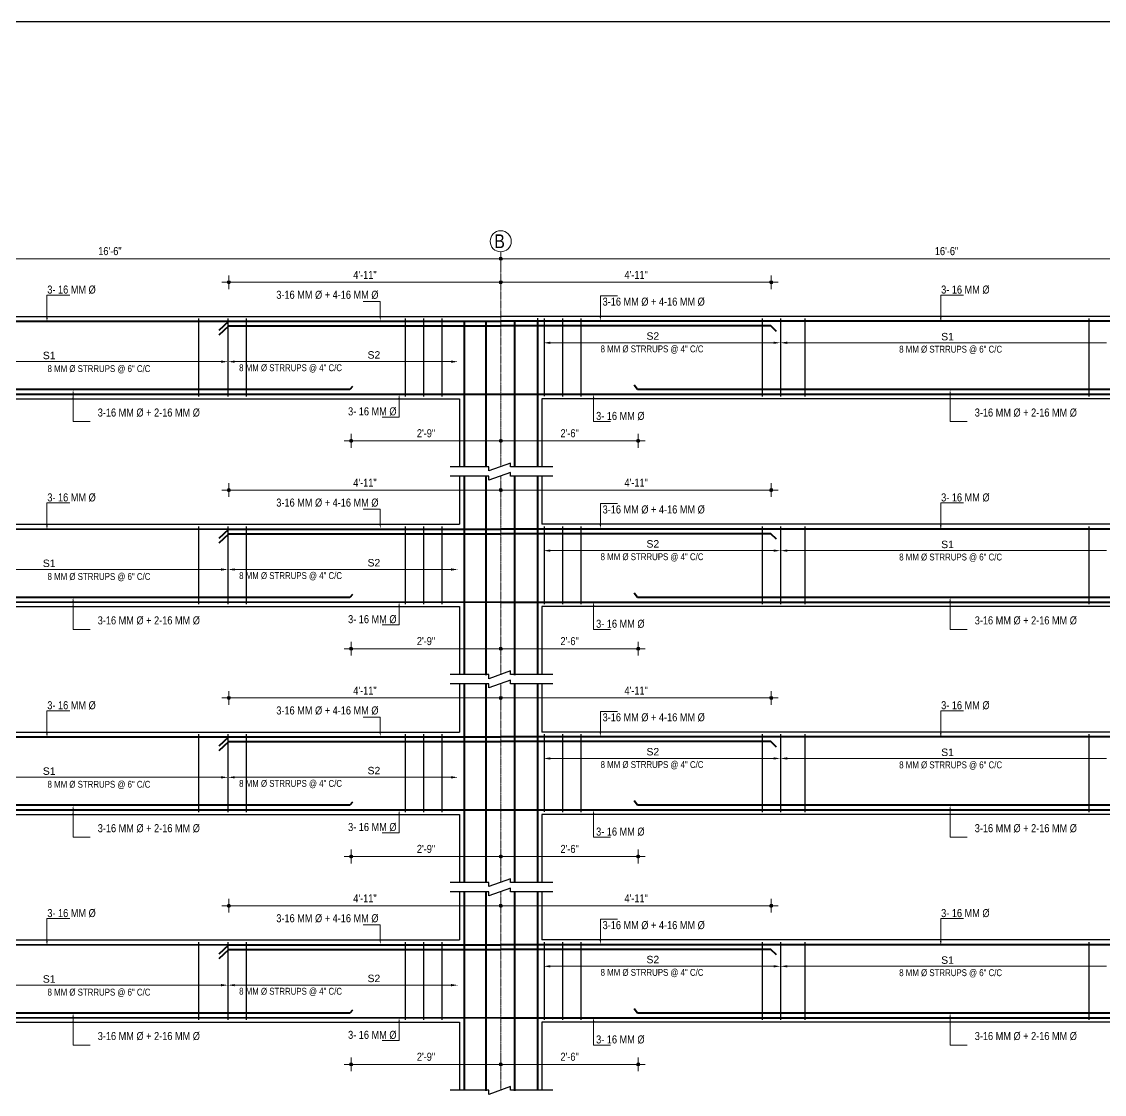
# Model space of a CAD drawing. Header units: inches. Extents: x 57837 to 133168, y 6972 to 27776.
# Drawn here: x 67021 to 67967, y 13889 to 14827 of the extents above; entities that cross this region are included whole.
import ezdxf

# ---------------------------------------------------------------- set-up
doc = ezdxf.new("R2010")
doc.units = ezdxf.units.IN
doc.header["$MEASUREMENT"] = 0
doc.linetypes.add('CENTER', pattern=[2, 1.25, -0.25, 0.25, -0.25])
doc.linetypes.add('CENTER2', pattern=[1.125, 0.75, -0.125, 0.125, -0.125])
for name, color, linetype, lineweight in [('CENTER', 9, 'CENTER', 5), ('DIM', 2, 'Continuous', 13), ('ROD', 1, 'Continuous', 40), ('STIRRUPS', 4, 'Continuous', 30)]:
    doc.layers.add(name, color=color, linetype=linetype, lineweight=lineweight)
for name, color, linetype in [('elevation', 3, 'Continuous'), ('text', 255, 'Continuous'), ('walls', 32, 'Continuous')]:
    doc.layers.add(name, color=color, linetype=linetype)
doc.styles.add('Arial', font='arial.ttf', dxfattribs={"height": 6.5})
doc.styles.get("Standard").update_dxf_attribs({"font": 'ARIALN.TTF', "height": 7})

msp = doc.modelspace()

# ---------------------------------------------------------------- hatches: boundary and pattern name
at = {"lineweight": 13}
h = msp.add_hatch(color=256, dxfattribs=at)
edge = h.paths.add_edge_path()
edge.add_arc((67439.53, 14619.59), 1.42, 180, 540)
h = msp.add_hatch(color=256, dxfattribs=at)
edge = h.paths.add_edge_path()
edge.add_arc((67439.53, 14619.59), 1.42, 0, 360)
h = msp.add_hatch(color=256, dxfattribs=at)
edge = h.paths.add_edge_path()
edge.add_arc((67201.71, 14598.94), 1.42, 180, 540)
h = msp.add_hatch(color=256, dxfattribs=at)
edge = h.paths.add_edge_path()
edge.add_arc((67439.53, 14598.94), 1.42, 180, 540)
h = msp.add_hatch(color=256, dxfattribs=at)
edge = h.paths.add_edge_path()
edge.add_arc((67439.53, 14598.94), 1.42, 0, 360)
h = msp.add_hatch(color=256, dxfattribs=at)
edge = h.paths.add_edge_path()
edge.add_arc((67676.1, 14598.94), 1.42, 0, 360)
h = msp.add_hatch(color=256, dxfattribs=at)
edge = h.paths.add_edge_path()
edge.add_arc((67308.62, 14460.31), 1.42, 180, 540)
h = msp.add_hatch(color=256, dxfattribs=at)
edge = h.paths.add_edge_path()
edge.add_arc((67439.53, 14460.31), 1.42, 0, 360)
h = msp.add_hatch(color=256, dxfattribs=at)
edge = h.paths.add_edge_path()
edge.add_arc((67439.53, 14460.31), 1.42, 180, 540)
h = msp.add_hatch(color=256, dxfattribs=at)
edge = h.paths.add_edge_path()
edge.add_arc((67559.81, 14460.31), 1.42, 0, 360)
h = msp.add_hatch(color=256, dxfattribs=at)
edge = h.paths.add_edge_path()
edge.add_arc((67201.71, 14417.2), 1.42, 180, 540)
h = msp.add_hatch(color=256, dxfattribs=at)
edge = h.paths.add_edge_path()
edge.add_arc((67439.53, 14417.2), 1.42, 180, 540)
h = msp.add_hatch(color=256, dxfattribs=at)
edge = h.paths.add_edge_path()
edge.add_arc((67439.53, 14417.2), 1.42, 0, 360)
h = msp.add_hatch(color=256, dxfattribs=at)
edge = h.paths.add_edge_path()
edge.add_arc((67676.1, 14417.2), 1.42, 0, 360)
h = msp.add_hatch(color=256, dxfattribs=at)
edge = h.paths.add_edge_path()
edge.add_arc((67308.62, 14278.57), 1.42, 180, 540)
h = msp.add_hatch(color=256, dxfattribs=at)
edge = h.paths.add_edge_path()
edge.add_arc((67439.53, 14278.57), 1.42, 180, 540)
h = msp.add_hatch(color=256, dxfattribs=at)
edge = h.paths.add_edge_path()
edge.add_arc((67439.53, 14278.57), 1.42, 0, 360)
h = msp.add_hatch(color=256, dxfattribs=at)
edge = h.paths.add_edge_path()
edge.add_arc((67559.81, 14278.57), 1.42, 0, 360)
h = msp.add_hatch(color=256, dxfattribs=at)
edge = h.paths.add_edge_path()
edge.add_arc((67201.71, 14235.47), 1.42, 180, 540)
h = msp.add_hatch(color=256, dxfattribs=at)
edge = h.paths.add_edge_path()
edge.add_arc((67439.53, 14235.47), 1.42, 180, 540)
h = msp.add_hatch(color=256, dxfattribs=at)
edge = h.paths.add_edge_path()
edge.add_arc((67439.53, 14235.47), 1.42, 0, 360)
h = msp.add_hatch(color=256, dxfattribs=at)
edge = h.paths.add_edge_path()
edge.add_arc((67676.1, 14235.47), 1.42, 0, 360)
h = msp.add_hatch(color=256, dxfattribs=at)
edge = h.paths.add_edge_path()
edge.add_arc((67308.62, 14096.84), 1.42, 180, 540)
h = msp.add_hatch(color=256, dxfattribs=at)
edge = h.paths.add_edge_path()
edge.add_arc((67439.53, 14096.84), 1.42, 180, 540)
h = msp.add_hatch(color=256, dxfattribs=at)
edge = h.paths.add_edge_path()
edge.add_arc((67439.53, 14096.84), 1.42, 0, 360)
h = msp.add_hatch(color=256, dxfattribs=at)
edge = h.paths.add_edge_path()
edge.add_arc((67559.81, 14096.84), 1.42, 0, 360)
h = msp.add_hatch(color=256, dxfattribs=at)
edge = h.paths.add_edge_path()
edge.add_arc((67201.71, 14053.73), 1.42, 180, 540)
h = msp.add_hatch(color=256, dxfattribs=at)
edge = h.paths.add_edge_path()
edge.add_arc((67439.53, 14053.73), 1.42, 180, 540)
h = msp.add_hatch(color=256, dxfattribs=at)
edge = h.paths.add_edge_path()
edge.add_arc((67439.53, 14053.73), 1.42, 0, 360)
h = msp.add_hatch(color=256, dxfattribs=at)
edge = h.paths.add_edge_path()
edge.add_arc((67676.1, 14053.73), 1.42, 0, 360)
h = msp.add_hatch(color=256, dxfattribs=at)
edge = h.paths.add_edge_path()
edge.add_arc((67308.62, 13915.1), 1.42, 180, 540)
h = msp.add_hatch(color=256, dxfattribs=at)
edge = h.paths.add_edge_path()
edge.add_arc((67439.53, 13915.1), 1.42, 180, 540)
h = msp.add_hatch(color=256, dxfattribs=at)
edge = h.paths.add_edge_path()
edge.add_arc((67439.53, 13915.1), 1.42, 0, 360)
h = msp.add_hatch(color=256, dxfattribs=at)
edge = h.paths.add_edge_path()
edge.add_arc((67559.81, 13915.1), 1.42, 0, 360)

# ---------------------------------------------------------------- linework, layer by layer
at = {"color": 1}
msp.add_line((66073.86, 14826.85), (69398.31, 14826.85), dxfattribs=at)
at = {"lineweight": 13}
for p, q in [((67439.53, 14613.59), (67439.53, 14625.59)), ((67439.53, 14625.59), (67439.53, 14613.59)), ((67445.53, 14619.59), (67433.53, 14619.59)), ((67433.53, 14619.59), (67445.53, 14619.59)), ((67201.71, 14592.94), (67201.71, 14604.94)), ((67439.53, 14592.94), (67439.53, 14604.94)), ((67439.53, 14604.94), (67439.53, 14592.94)), ((67676.1, 14604.94), (67676.1, 14592.94)), ((67207.71, 14598.94), (67195.71, 14598.94)), ((67445.53, 14598.94), (67433.53, 14598.94)), ((67433.53, 14598.94), (67445.53, 14598.94)), ((67670.1, 14598.94), (67682.1, 14598.94)), ((67314.62, 14460.31), (67302.62, 14460.31)), ((67308.62, 14454.31), (67308.62, 14466.31)), ((67433.53, 14460.31), (67445.53, 14460.31)), ((67445.53, 14460.31), (67433.53, 14460.31)), ((67439.53, 14466.31), (67439.53, 14454.31)), ((67439.53, 14454.31), (67439.53, 14466.31)), ((67553.81, 14460.31), (67565.81, 14460.31)), ((67559.81, 14466.31), (67559.81, 14454.31)), ((67201.71, 14411.2), (67201.71, 14423.2)), ((67439.53, 14411.2), (67439.53, 14423.2)), ((67439.53, 14423.2), (67439.53, 14411.2)), ((67676.1, 14423.2), (67676.1, 14411.2)), ((67207.71, 14417.2), (67195.71, 14417.2)), ((67445.53, 14417.2), (67433.53, 14417.2)), ((67433.53, 14417.2), (67445.53, 14417.2)), ((67670.1, 14417.2), (67682.1, 14417.2)), ((67308.62, 14272.57), (67308.62, 14284.57)), ((67439.53, 14272.57), (67439.53, 14284.57)), ((67439.53, 14284.57), (67439.53, 14272.57)), ((67559.81, 14284.57), (67559.81, 14272.57)), ((67314.62, 14278.57), (67302.62, 14278.57)), ((67445.53, 14278.57), (67433.53, 14278.57)), ((67433.53, 14278.57), (67445.53, 14278.57)), ((67553.81, 14278.57), (67565.81, 14278.57)), ((67201.71, 14229.47), (67201.71, 14241.47)), ((67439.53, 14229.47), (67439.53, 14241.47)), ((67439.53, 14241.47), (67439.53, 14229.47)), ((67676.1, 14241.47), (67676.1, 14229.47)), ((67207.71, 14235.47), (67195.71, 14235.47)), ((67445.53, 14235.47), (67433.53, 14235.47)), ((67433.53, 14235.47), (67445.53, 14235.47)), ((67670.1, 14235.47), (67682.1, 14235.47)), ((67308.62, 14090.84), (67308.62, 14102.84)), ((67439.53, 14090.84), (67439.53, 14102.84)), ((67439.53, 14102.84), (67439.53, 14090.84)), ((67559.81, 14102.84), (67559.81, 14090.84)), ((67314.62, 14096.84), (67302.62, 14096.84)), ((67445.53, 14096.84), (67433.53, 14096.84)), ((67433.53, 14096.84), (67445.53, 14096.84)), ((67553.81, 14096.84), (67565.81, 14096.84)), ((67207.71, 14053.73), (67195.71, 14053.73)), ((67201.71, 14047.73), (67201.71, 14059.73)), ((67445.53, 14053.73), (67433.53, 14053.73)), ((67433.53, 14053.73), (67445.53, 14053.73)), ((67439.53, 14047.73), (67439.53, 14059.73)), ((67439.53, 14059.73), (67439.53, 14047.73)), ((67670.1, 14053.73), (67682.1, 14053.73)), ((67676.1, 14059.73), (67676.1, 14047.73)), ((67308.62, 13909.1), (67308.62, 13921.1)), ((67439.53, 13909.1), (67439.53, 13921.1)), ((67439.53, 13921.1), (67439.53, 13909.1)), ((67559.81, 13921.1), (67559.81, 13909.1)), ((67314.62, 13915.1), (67302.62, 13915.1)), ((67445.53, 13915.1), (67433.53, 13915.1)), ((67433.53, 13915.1), (67445.53, 13915.1)), ((67553.81, 13915.1), (67565.81, 13915.1))]:
    msp.add_line(p, q, dxfattribs=at)
for p, q in [((66732.3, 14569.11), (67439.53, 14569.11)), ((68135.89, 14569.11), (67439.53, 14569.11)), ((66684.43, 14497.11), (67403.53, 14497.11)), ((67403.53, 14497.11), (67403.53, 14437.63)), ((67403.53, 14497.11), (67403.53, 14437.63)), ((67403.53, 14497.11), (67403.53, 14437.63)), ((67475.53, 14497.11), (67475.53, 14437.63)), ((68183.75, 14497.11), (67475.53, 14497.11)), ((67475.53, 14497.11), (67475.53, 14437.63)), ((67475.53, 14497.11), (67475.53, 14437.63)), ((67475.53, 14497.11), (67475.53, 14437.63)), ((67403.53, 14429.5), (67403.53, 14387.38)), ((67403.53, 14429.5), (67403.53, 14387.38)), ((67475.53, 14429.5), (67475.53, 14387.38)), ((67475.53, 14429.5), (67475.53, 14387.38)), ((67475.53, 14429.5), (67475.53, 14387.38)), ((67475.53, 14429.5), (67475.53, 14387.74)), ((67475.53, 14429.5), (67475.53, 14387.38)), ((66732.3, 14387.38), (67403.53, 14387.38)), ((68135.89, 14387.38), (67475.53, 14387.38)), ((66684.43, 14315.38), (67403.53, 14315.38)), ((67403.53, 14315.38), (67403.53, 14255.89)), ((67403.53, 14315.38), (67403.53, 14255.89)), ((67403.53, 14315.38), (67403.53, 14255.89)), ((67475.53, 14315.38), (67475.53, 14255.89)), ((68183.75, 14315.38), (67475.53, 14315.38)), ((67475.53, 14315.38), (67475.53, 14255.89)), ((67475.53, 14315.38), (67475.53, 14255.89)), ((67475.53, 14315.38), (67475.53, 14255.89)), ((67403.53, 14247.77), (67403.53, 14205.64)), ((67403.53, 14247.77), (67403.53, 14205.64)), ((67475.53, 14247.77), (67475.53, 14205.64)), ((67475.53, 14247.77), (67475.53, 14205.64)), ((67475.53, 14247.77), (67475.53, 14205.64)), ((67475.53, 14247.77), (67475.53, 14206.01)), ((67475.53, 14247.77), (67475.53, 14205.64)), ((66732.3, 14205.64), (67403.53, 14205.64)), ((68135.89, 14205.64), (67475.53, 14205.64)), ((66684.43, 14133.64), (67403.53, 14133.64)), ((67403.53, 14133.64), (67403.53, 14074.16)), ((67403.53, 14133.64), (67403.53, 14074.16)), ((67403.53, 14133.64), (67403.53, 14074.16)), ((67475.53, 14133.64), (67475.53, 14074.16)), ((68183.75, 14133.64), (67475.53, 14133.64)), ((67475.53, 14133.64), (67475.53, 14074.16)), ((67475.53, 14133.64), (67475.53, 14074.16)), ((67475.53, 14133.64), (67475.53, 14074.16)), ((67403.53, 14066.03), (67403.53, 14023.91)), ((67403.53, 14066.03), (67403.53, 14023.91)), ((67475.53, 14066.03), (67475.53, 14023.91)), ((67475.53, 14066.03), (67475.53, 14023.91)), ((67475.53, 14066.03), (67475.53, 14023.91)), ((67475.53, 14066.03), (67475.53, 14024.27)), ((67475.53, 14066.03), (67475.53, 14023.91)), ((66732.3, 14023.91), (67403.53, 14023.91)), ((68135.89, 14023.91), (67475.53, 14023.91)), ((66684.43, 13951.91), (67403.53, 13951.91)), ((67403.53, 13951.91), (67403.53, 13892.42)), ((67403.53, 13951.91), (67403.53, 13892.42)), ((67403.53, 13951.91), (67403.53, 13892.42)), ((67475.53, 13951.91), (67475.53, 13892.42)), ((68183.75, 13951.91), (67475.53, 13951.91)), ((67475.53, 13951.91), (67475.53, 13892.42)), ((67475.53, 13951.91), (67475.53, 13892.42)), ((67475.53, 13951.91), (67475.53, 13892.42))]:
    msp.add_line(p, q)
for centre in [(67439.53, 14619.59), (67439.53, 14619.59), (67201.71, 14598.94), (67439.53, 14598.94), (67439.53, 14598.94), (67676.1, 14598.94), (67308.62, 14460.31), (67439.53, 14460.31), (67439.53, 14460.31), (67559.81, 14460.31), (67201.71, 14417.2), (67439.53, 14417.2), (67439.53, 14417.2), (67676.1, 14417.2), (67308.62, 14278.57), (67439.53, 14278.57), (67439.53, 14278.57), (67559.81, 14278.57), (67201.71, 14235.47), (67439.53, 14235.47), (67439.53, 14235.47), (67676.1, 14235.47), (67308.62, 14096.84), (67439.53, 14096.84), (67439.53, 14096.84), (67559.81, 14096.84), (67201.71, 14053.73), (67439.53, 14053.73), (67439.53, 14053.73), (67676.1, 14053.73), (67308.62, 13915.1), (67439.53, 13915.1), (67439.53, 13915.1), (67559.81, 13915.1)]:
    msp.add_circle(centre, 1.42, dxfattribs=at)
at = {"layer": 'CENTER', "linetype": 'CENTER2', "lineweight": 5}
for p, q in [((67439.53, 14625.59), (67439.53, 14437.47)), ((67439.53, 14429.66), (67439.53, 14255.73)), ((67439.53, 14247.93), (67439.53, 14074)), ((67439.53, 14066.19), (67439.53, 13892.26))]:
    msp.add_line(p, q, dxfattribs=at)
at = {"layer": 'DIM'}
for p, q in [((67435.53, 14619.59), (66652.43, 14619.59)), ((67443.53, 14619.59), (68215.75, 14619.59)), ((67435.53, 14598.94), (67205.71, 14598.94)), ((67672.1, 14598.94), (67443.53, 14598.94)), ((67435.53, 14460.31), (67312.62, 14460.31)), ((67443.53, 14460.31), (67555.81, 14460.31)), ((67435.53, 14417.2), (67205.71, 14417.2)), ((67672.1, 14417.2), (67443.53, 14417.2)), ((67435.53, 14278.57), (67312.62, 14278.57)), ((67443.53, 14278.57), (67555.81, 14278.57)), ((67435.53, 14235.47), (67205.71, 14235.47)), ((67672.1, 14235.47), (67443.53, 14235.47)), ((67435.53, 14096.84), (67312.62, 14096.84)), ((67443.53, 14096.84), (67555.81, 14096.84)), ((67435.53, 14053.73), (67205.71, 14053.73)), ((67672.1, 14053.73), (67443.53, 14053.73)), ((67435.53, 13915.1), (67312.62, 13915.1)), ((67443.53, 13915.1), (67555.81, 13915.1))]:
    msp.add_line(p, q, dxfattribs=at)
at = {"layer": 'DIM', "lineweight": 13}
for p, q in [((67042.67, 14568.01), (67042.67, 14587.72)), ((67042.67, 14587.72), (67062.54, 14587.72)), ((67824.36, 14568.01), (67824.36, 14587.72)), ((67824.36, 14587.72), (67844.24, 14587.72)), ((67042.67, 14386.28), (67042.67, 14405.98)), ((67042.67, 14405.98), (67062.54, 14405.98)), ((67824.36, 14386.28), (67824.36, 14405.98)), ((67824.36, 14405.98), (67844.24, 14405.98)), ((67042.67, 14204.54), (67042.67, 14224.25)), ((67042.67, 14224.25), (67062.54, 14224.25)), ((67824.36, 14204.54), (67824.36, 14224.25)), ((67824.36, 14224.25), (67844.24, 14224.25)), ((67042.67, 14022.81), (67042.67, 14042.51)), ((67042.67, 14042.51), (67062.54, 14042.51)), ((67824.36, 14022.81), (67824.36, 14042.51)), ((67824.36, 14042.51), (67844.24, 14042.51))]:
    msp.add_line(p, q, dxfattribs=at)
at = {"layer": 'DIM', "ltscale": 3}
for p, q in [((67334.15, 14582.24), (67319.31, 14582.24)), ((67334.15, 14569.23), (67334.15, 14582.24)), ((67526.65, 14569.23), (67526.65, 14587.24)), ((67526.65, 14587.24), (67541.49, 14587.24)), ((67526.65, 14387.5), (67526.65, 14405.5)), ((67526.65, 14405.5), (67541.49, 14405.5)), ((67334.15, 14400.5), (67319.31, 14400.5)), ((67334.15, 14387.5), (67334.15, 14400.5)), ((67526.65, 14205.76), (67526.65, 14223.77)), ((67526.65, 14223.77), (67541.49, 14223.77)), ((67334.15, 14218.77), (67319.31, 14218.77)), ((67334.15, 14205.76), (67334.15, 14218.77)), ((67334.15, 14037.03), (67319.31, 14037.03)), ((67334.15, 14024.03), (67334.15, 14037.03)), ((67526.65, 14024.03), (67526.65, 14042.03)), ((67526.65, 14042.03), (67541.49, 14042.03))]:
    msp.add_line(p, q, dxfattribs=at)
at = {"layer": 'DIM', "lineweight": 9}
for p, q in [((67482.91, 14546.04), (67678.1, 14546.04)), ((67969.18, 14546.04), (67690.1, 14546.04)), ((66893, 14529.54), (67194.96, 14529.54)), ((67396.15, 14529.54), (67206.96, 14529.54)), ((67482.91, 14364.3), (67678.1, 14364.3)), ((67969.18, 14364.3), (67690.1, 14364.3)), ((66893, 14347.8), (67194.96, 14347.8)), ((67396.15, 14347.8), (67206.96, 14347.8)), ((67482.91, 14182.57), (67678.1, 14182.57)), ((67969.18, 14182.57), (67690.1, 14182.57)), ((66893, 14166.07), (67194.96, 14166.07)), ((67396.15, 14166.07), (67206.96, 14166.07)), ((67482.91, 14000.83), (67678.1, 14000.83)), ((67969.18, 14000.83), (67690.1, 14000.83)), ((66893, 13984.33), (67194.96, 13984.33)), ((67396.15, 13984.33), (67206.96, 13984.33))]:
    msp.add_line(p, q, dxfattribs=at)
at = {"layer": 'DIM', "ltscale": 3, "extrusion": (0, 0, -1)}
for p, q in [((67065.53, 14501.13), (67065.53, 14477.13)), ((67065.53, 14497.14), (67065.53, 14477.13)), ((67350.65, 14497.14), (67350.65, 14481.13)), ((67520.72, 14497.14), (67520.72, 14477.13)), ((67832.53, 14501.13), (67832.53, 14477.13)), ((67832.53, 14497.14), (67832.53, 14477.13)), ((67350.65, 14481.13), (67335.81, 14481.13)), ((67065.53, 14477.13), (67080.37, 14477.13)), ((67065.53, 14477.13), (67080.37, 14477.13)), ((67520.72, 14477.13), (67535.55, 14477.13)), ((67832.53, 14477.13), (67847.37, 14477.13)), ((67832.53, 14477.13), (67847.37, 14477.13)), ((67065.53, 14319.4), (67065.53, 14295.4)), ((67832.53, 14319.4), (67832.53, 14295.4)), ((67065.53, 14315.41), (67065.53, 14295.4)), ((67350.65, 14315.41), (67350.65, 14299.4)), ((67520.72, 14315.41), (67520.72, 14295.4)), ((67832.53, 14315.41), (67832.53, 14295.4)), ((67350.65, 14299.4), (67335.81, 14299.4)), ((67065.53, 14295.4), (67080.37, 14295.4)), ((67065.53, 14295.4), (67080.37, 14295.4)), ((67520.72, 14295.4), (67535.55, 14295.4)), ((67832.53, 14295.4), (67847.37, 14295.4)), ((67832.53, 14295.4), (67847.37, 14295.4)), ((67065.53, 14137.66), (67065.53, 14113.66)), ((67832.53, 14137.66), (67832.53, 14113.66)), ((67065.53, 14133.67), (67065.53, 14113.66)), ((67350.65, 14133.67), (67350.65, 14117.66)), ((67520.72, 14133.67), (67520.72, 14113.66)), ((67832.53, 14133.67), (67832.53, 14113.66)), ((67065.53, 14113.66), (67080.37, 14113.66)), ((67065.53, 14113.66), (67080.37, 14113.66)), ((67350.65, 14117.66), (67335.81, 14117.66)), ((67520.72, 14113.66), (67535.55, 14113.66)), ((67832.53, 14113.66), (67847.37, 14113.66)), ((67832.53, 14113.66), (67847.37, 14113.66)), ((67065.53, 13955.93), (67065.53, 13931.93)), ((67065.53, 13951.94), (67065.53, 13931.93)), ((67350.65, 13951.94), (67350.65, 13935.93)), ((67520.72, 13951.94), (67520.72, 13931.93)), ((67832.53, 13955.93), (67832.53, 13931.93)), ((67832.53, 13951.94), (67832.53, 13931.93)), ((67065.53, 13931.93), (67080.37, 13931.93)), ((67065.53, 13931.93), (67080.37, 13931.93)), ((67350.65, 13935.93), (67335.81, 13935.93)), ((67520.72, 13931.93), (67535.55, 13931.93)), ((67832.53, 13931.93), (67847.37, 13931.93)), ((67832.53, 13931.93), (67847.37, 13931.93))]:
    msp.add_line(p, q, dxfattribs=at)
at = {"layer": 'DIM'}
msp.add_circle((67439.53, 14634.82), 9.23, dxfattribs=at)
at = {"layer": 'DIM', "lineweight": 13}
for points in [[(67043.33, 14568.01), (67042.67, 14564.01), (67042, 14568.01)], [(67825.03, 14568.01), (67824.36, 14564.01), (67823.7, 14568.01)], [(67043.33, 14386.28), (67042.67, 14382.28), (67042, 14386.28)], [(67825.03, 14386.28), (67824.36, 14382.28), (67823.7, 14386.28)], [(67043.33, 14204.54), (67042.67, 14200.54), (67042, 14204.54)], [(67825.03, 14204.54), (67824.36, 14200.54), (67823.7, 14204.54)], [(67043.33, 14022.81), (67042.67, 14018.81), (67042, 14022.81)], [(67825.03, 14022.81), (67824.36, 14018.81), (67823.7, 14022.81)]]:
    msp.add_solid(points, dxfattribs=at)
at = {"layer": 'DIM', "ltscale": 3}
for points in [[(67334.81, 14569.23), (67334.15, 14565.23), (67333.48, 14569.23)], [(67527.32, 14569.23), (67526.65, 14565.23), (67525.99, 14569.23)], [(67334.81, 14387.5), (67334.15, 14383.5), (67333.48, 14387.5)], [(67527.32, 14387.5), (67526.65, 14383.5), (67525.99, 14387.5)], [(67334.81, 14205.76), (67334.15, 14201.76), (67333.48, 14205.76)], [(67527.32, 14205.76), (67526.65, 14201.76), (67525.99, 14205.76)], [(67334.81, 14024.03), (67334.15, 14020.03), (67333.48, 14024.03)], [(67527.32, 14024.03), (67526.65, 14020.03), (67525.99, 14024.03)]]:
    msp.add_solid(points, dxfattribs=at)
at = {"layer": 'DIM'}
for points in [[(67482.91, 14547.04), (67482.91, 14545.04), (67476.91, 14546.04)], [(67678.1, 14547.04), (67678.1, 14545.04), (67684.1, 14546.04)], [(67690.1, 14547.04), (67690.1, 14545.04), (67684.1, 14546.04)], [(67194.96, 14530.54), (67194.96, 14528.54), (67200.96, 14529.54)], [(67206.96, 14530.54), (67206.96, 14528.54), (67200.96, 14529.54)], [(67396.15, 14530.54), (67396.15, 14528.54), (67402.15, 14529.54)], [(67482.91, 14365.3), (67482.91, 14363.3), (67476.91, 14364.3)], [(67678.1, 14365.3), (67678.1, 14363.3), (67684.1, 14364.3)], [(67690.1, 14365.3), (67690.1, 14363.3), (67684.1, 14364.3)], [(67194.96, 14348.8), (67194.96, 14346.8), (67200.96, 14347.8)], [(67206.96, 14348.8), (67206.96, 14346.8), (67200.96, 14347.8)], [(67396.15, 14348.8), (67396.15, 14346.8), (67402.15, 14347.8)], [(67482.91, 14183.57), (67482.91, 14181.57), (67476.91, 14182.57)], [(67678.1, 14183.57), (67678.1, 14181.57), (67684.1, 14182.57)], [(67690.1, 14183.57), (67690.1, 14181.57), (67684.1, 14182.57)], [(67194.96, 14167.07), (67194.96, 14165.07), (67200.96, 14166.07)], [(67206.96, 14167.07), (67206.96, 14165.07), (67200.96, 14166.07)], [(67396.15, 14167.07), (67396.15, 14165.07), (67402.15, 14166.07)], [(67482.91, 14001.83), (67482.91, 13999.83), (67476.91, 14000.83)], [(67678.1, 14001.83), (67678.1, 13999.83), (67684.1, 14000.83)], [(67690.1, 14001.83), (67690.1, 13999.83), (67684.1, 14000.83)], [(67194.96, 13985.33), (67194.96, 13983.33), (67200.96, 13984.33)], [(67206.96, 13985.33), (67206.96, 13983.33), (67200.96, 13984.33)], [(67396.15, 13985.33), (67396.15, 13983.33), (67402.15, 13984.33)]]:
    msp.add_solid(points, dxfattribs=at)
at = {"layer": 'DIM', "ltscale": 3, "extrusion": (0, 0, -1)}
for points in [[(-67066.19, 14501.13), (-67065.53, 14505.13), (-67064.86, 14501.13)], [(-67066.19, 14497.14), (-67065.53, 14501.14), (-67064.86, 14497.14)], [(-67351.31, 14497.14), (-67350.65, 14501.14), (-67349.98, 14497.14)], [(-67521.38, 14497.14), (-67520.72, 14501.14), (-67520.05, 14497.14)], [(-67833.19, 14501.13), (-67832.53, 14505.13), (-67831.86, 14501.13)], [(-67833.19, 14497.14), (-67832.53, 14501.14), (-67831.86, 14497.14)], [(-67066.19, 14319.4), (-67065.53, 14323.4), (-67064.86, 14319.4)], [(-67066.19, 14315.41), (-67065.53, 14319.41), (-67064.86, 14315.41)], [(-67351.31, 14315.41), (-67350.65, 14319.41), (-67349.98, 14315.41)], [(-67521.38, 14315.41), (-67520.72, 14319.41), (-67520.05, 14315.41)], [(-67833.19, 14319.4), (-67832.53, 14323.4), (-67831.86, 14319.4)], [(-67833.19, 14315.41), (-67832.53, 14319.41), (-67831.86, 14315.41)], [(-67066.19, 14137.66), (-67065.53, 14141.66), (-67064.86, 14137.66)], [(-67066.19, 14133.67), (-67065.53, 14137.67), (-67064.86, 14133.67)], [(-67351.31, 14133.67), (-67350.65, 14137.67), (-67349.98, 14133.67)], [(-67521.38, 14133.67), (-67520.72, 14137.67), (-67520.05, 14133.67)], [(-67833.19, 14137.66), (-67832.53, 14141.66), (-67831.86, 14137.66)], [(-67833.19, 14133.67), (-67832.53, 14137.67), (-67831.86, 14133.67)], [(-67066.19, 13955.93), (-67065.53, 13959.93), (-67064.86, 13955.93)], [(-67833.19, 13955.93), (-67832.53, 13959.93), (-67831.86, 13955.93)], [(-67066.19, 13951.94), (-67065.53, 13955.94), (-67064.86, 13951.94)], [(-67351.31, 13951.94), (-67350.65, 13955.94), (-67349.98, 13951.94)], [(-67521.38, 13951.94), (-67520.72, 13955.94), (-67520.05, 13951.94)], [(-67833.19, 13951.94), (-67832.53, 13955.94), (-67831.86, 13951.94)]]:
    msp.add_solid(points, dxfattribs=at)
at = {"layer": 'elevation'}
for p, q in [((67471.53, 14567.48), (67471.53, 14527.48)), ((67403.53, 14429.5), (67403.53, 14387.74)), ((67475.53, 14429.5), (67475.53, 14387.74)), ((67471.53, 14385.74), (67471.53, 14345.74)), ((67403.53, 14247.77), (67403.53, 14206.01)), ((67475.53, 14247.77), (67475.53, 14206.01)), ((67471.53, 14204.01), (67471.53, 14164.01)), ((67403.53, 14066.03), (67403.53, 14024.27)), ((67475.53, 14066.03), (67475.53, 14024.27)), ((67471.53, 14022.27), (67471.53, 13982.27))]:
    msp.add_line(p, q, dxfattribs=at)
at = {"layer": 'ROD'}
for p, q in [((66886.26, 14564.96), (67439.53, 14564.91)), ((67193.37, 14557.07), (67201.59, 14564.93)), ((67201.59, 14564.93), (67439.53, 14564.91)), ((67407.53, 14564.91), (67407.53, 14437.63)), ((67407.53, 14564.91), (67407.53, 14437.63)), ((67426.42, 14564.91), (67426.42, 14437.26)), ((68219.75, 14564.91), (67439.53, 14564.91)), ((67451.42, 14564.91), (67451.42, 14437.26)), ((67471.53, 14564.91), (67471.53, 14437.63)), ((67471.53, 14564.91), (67471.53, 14437.63)), ((67471.53, 14564.91), (67471.53, 14437.63)), ((67471.53, 14564.91), (67471.53, 14437.63)), ((67193.37, 14552.9), (67201.59, 14560.76)), ((67201.59, 14560.76), (67439.53, 14560.74)), ((67675.77, 14560.73), (67439.53, 14560.73)), ((67680.76, 14555.96), (67675.77, 14560.73)), ((67309.91, 14507.81), (67307.62, 14505.09)), ((67559.1, 14505.09), (67556.07, 14508.95)), ((66619.15, 14501.26), (67439.53, 14501.1)), ((67307.62, 14505.09), (66771.34, 14505.09)), ((67439.53, 14501.1), (68123.18, 14501.1)), ((68101.38, 14505.09), (67559.1, 14505.09)), ((67407.53, 14429.5), (67407.53, 14255.89)), ((67407.53, 14429.5), (67407.53, 14255.89)), ((67426.42, 14429.14), (67426.42, 14255.53)), ((67451.42, 14429.14), (67451.42, 14255.53)), ((67471.53, 14429.5), (67471.53, 14255.89)), ((67471.53, 14429.5), (67471.53, 14255.89)), ((67471.53, 14429.5), (67471.53, 14255.89)), ((67471.53, 14429.5), (67471.53, 14255.89)), ((66648.43, 14383.25), (67439.53, 14383.18)), ((67193.37, 14375.34), (67201.59, 14383.2)), ((67201.59, 14383.2), (67439.53, 14383.17)), ((68219.75, 14383.18), (67439.53, 14383.18)), ((67193.37, 14371.17), (67201.59, 14379.02)), ((67201.59, 14379.02), (67439.53, 14379)), ((67675.77, 14379), (67439.53, 14379)), ((67680.76, 14374.22), (67675.77, 14379)), ((67559.1, 14323.36), (67556.07, 14327.22)), ((66616.43, 14319.52), (67439.53, 14319.37)), ((67307.62, 14323.36), (66771.34, 14323.36)), ((67309.91, 14326.07), (67307.62, 14323.36)), ((67439.53, 14319.37), (68123.18, 14319.37)), ((68101.38, 14323.36), (67559.1, 14323.36)), ((67407.53, 14247.77), (67407.53, 14074.16)), ((67407.53, 14247.77), (67407.53, 14074.16)), ((67426.42, 14247.4), (67426.42, 14073.79)), ((67451.42, 14247.4), (67451.42, 14073.79)), ((67471.53, 14247.77), (67471.53, 14074.16)), ((67471.53, 14247.77), (67471.53, 14074.16)), ((67471.53, 14247.77), (67471.53, 14074.16)), ((67471.53, 14247.77), (67471.53, 14074.16)), ((66648.43, 14201.52), (67439.53, 14201.44)), ((67193.37, 14193.6), (67201.59, 14201.46)), ((67193.37, 14189.43), (67201.59, 14197.29)), ((67201.59, 14201.46), (67439.53, 14201.44)), ((67201.59, 14197.29), (67439.53, 14197.27)), ((68219.75, 14201.44), (67439.53, 14201.44)), ((67675.77, 14197.26), (67439.53, 14197.26)), ((67680.76, 14192.49), (67675.77, 14197.26)), ((66616.43, 14137.79), (67439.53, 14137.63)), ((67307.62, 14141.62), (66771.34, 14141.62)), ((67309.91, 14144.34), (67307.62, 14141.62)), ((67439.53, 14137.63), (68123.18, 14137.63)), ((67559.1, 14141.62), (67556.07, 14145.48)), ((68101.38, 14141.62), (67559.1, 14141.62)), ((67407.53, 14066.03), (67407.53, 13892.42)), ((67407.53, 14066.03), (67407.53, 13892.42)), ((67426.42, 14065.67), (67426.42, 13892.06)), ((67451.42, 14065.67), (67451.42, 13892.06)), ((67471.53, 14066.03), (67471.53, 13892.42)), ((67471.53, 14066.03), (67471.53, 13892.42)), ((67471.53, 14066.03), (67471.53, 13892.42)), ((67471.53, 14066.03), (67471.53, 13892.42)), ((66648.43, 14019.78), (67439.53, 14019.71)), ((67193.37, 14011.87), (67201.59, 14019.73)), ((67193.37, 14007.7), (67201.59, 14015.55)), ((67201.59, 14019.73), (67439.53, 14019.7)), ((67201.59, 14015.55), (67439.53, 14015.53)), ((68219.75, 14019.71), (67439.53, 14019.71)), ((67675.77, 14015.53), (67439.53, 14015.53)), ((67680.76, 14010.75), (67675.77, 14015.53)), ((67307.62, 13959.89), (66771.34, 13959.89)), ((67309.91, 13962.6), (67307.62, 13959.89)), ((67559.1, 13959.89), (67556.07, 13963.75)), ((68101.38, 13959.89), (67559.1, 13959.89)), ((66616.43, 13956.05), (67439.53, 13955.9)), ((67439.53, 13955.9), (68123.18, 13955.9))]:
    msp.add_line(p, q, dxfattribs=at)
at = {"layer": 'STIRRUPS'}
for p, q in [((67175.09, 14567.15), (67175.09, 14499.16)), ((67200.96, 14567.15), (67200.96, 14499.16)), ((67216.96, 14567.15), (67216.96, 14499.16)), ((67216.96, 14567.15), (67216.96, 14499.16)), ((67355.96, 14567.15), (67355.96, 14499.16)), ((67371.96, 14567.19), (67371.96, 14499.19)), ((67387.96, 14567.19), (67387.96, 14499.19)), ((67477.63, 14567.19), (67477.63, 14499.31)), ((67477.63, 14567.19), (67477.63, 14499.31)), ((67493.63, 14567.19), (67493.63, 14499.19)), ((67509.63, 14567.19), (67509.63, 14499.19)), ((67668.1, 14567.15), (67668.1, 14499.15)), ((67684.1, 14567.15), (67684.1, 14499.15)), ((67684.1, 14567.15), (67684.1, 14499.15)), ((67705.56, 14567.15), (67705.56, 14499.15)), ((67705.56, 14567.15), (67705.56, 14499.15)), ((67953.72, 14567.15), (67953.72, 14499.15)), ((67953.72, 14567.15), (67953.72, 14499.15)), ((67175.09, 14385.42), (67175.09, 14317.42)), ((67200.96, 14385.42), (67200.96, 14317.42)), ((67216.96, 14385.42), (67216.96, 14317.42)), ((67216.96, 14385.42), (67216.96, 14317.42)), ((67355.96, 14385.42), (67355.96, 14317.42)), ((67371.96, 14385.45), (67371.96, 14317.45)), ((67387.96, 14385.45), (67387.96, 14317.45)), ((67477.63, 14385.45), (67477.63, 14317.57)), ((67477.63, 14385.45), (67477.63, 14317.57)), ((67493.63, 14385.45), (67493.63, 14317.45)), ((67509.63, 14385.45), (67509.63, 14317.45)), ((67668.1, 14385.42), (67668.1, 14317.42)), ((67684.1, 14385.42), (67684.1, 14317.42)), ((67684.1, 14385.42), (67684.1, 14317.42)), ((67705.56, 14385.42), (67705.56, 14317.42)), ((67705.56, 14385.42), (67705.56, 14317.42)), ((67953.72, 14385.42), (67953.72, 14317.42)), ((67953.72, 14385.42), (67953.72, 14317.42)), ((67175.09, 14203.68), (67175.09, 14135.69)), ((67200.96, 14203.68), (67200.96, 14135.69)), ((67216.96, 14203.68), (67216.96, 14135.69)), ((67216.96, 14203.68), (67216.96, 14135.69)), ((67355.96, 14203.68), (67355.96, 14135.69)), ((67371.96, 14203.72), (67371.96, 14135.72)), ((67387.96, 14203.72), (67387.96, 14135.72)), ((67477.63, 14203.72), (67477.63, 14135.84)), ((67477.63, 14203.72), (67477.63, 14135.84)), ((67493.63, 14203.72), (67493.63, 14135.72)), ((67509.63, 14203.72), (67509.63, 14135.72)), ((67668.1, 14203.68), (67668.1, 14135.68)), ((67684.1, 14203.68), (67684.1, 14135.68)), ((67684.1, 14203.68), (67684.1, 14135.68)), ((67705.56, 14203.68), (67705.56, 14135.68)), ((67705.56, 14203.68), (67705.56, 14135.68)), ((67953.72, 14203.68), (67953.72, 14135.68)), ((67953.72, 14203.68), (67953.72, 14135.68)), ((67175.1, 14021.95), (67175.1, 13953.95)), ((67200.96, 14021.95), (67200.96, 13953.95)), ((67216.96, 14021.95), (67216.96, 13953.95)), ((67216.96, 14021.95), (67216.96, 13953.95)), ((67355.96, 14021.95), (67355.96, 13953.95)), ((67371.96, 14021.98), (67371.96, 13953.98)), ((67387.96, 14021.98), (67387.96, 13953.98)), ((67477.63, 14021.98), (67477.63, 13954.1)), ((67477.63, 14021.98), (67477.63, 13954.1)), ((67493.63, 14021.98), (67493.63, 13953.98)), ((67509.63, 14021.98), (67509.63, 13953.98)), ((67668.1, 14021.95), (67668.1, 13953.95)), ((67684.1, 14021.95), (67684.1, 13953.95)), ((67684.1, 14021.95), (67684.1, 13953.95)), ((67705.56, 14021.95), (67705.56, 13953.95)), ((67705.56, 14021.95), (67705.56, 13953.95)), ((67953.72, 14021.95), (67953.72, 13953.95)), ((67953.72, 14021.95), (67953.72, 13953.95))]:
    msp.add_line(p, q, dxfattribs=at)
at = {"layer": 'walls', "color": 6}
for p, q in [((67448.15, 14440.86), (67429.12, 14434.07)), ((67448.15, 14437.63), (67448.15, 14440.86)), ((67429.12, 14437.63), (67395.15, 14437.63)), ((67429.12, 14434.07), (67429.12, 14437.63)), ((67448.15, 14432.74), (67429.12, 14425.95)), ((67485.21, 14437.63), (67448.15, 14437.63)), ((67448.15, 14429.5), (67448.15, 14432.74)), ((67429.12, 14429.5), (67395.15, 14429.5)), ((67429.12, 14425.95), (67429.12, 14429.5)), ((67485.21, 14429.5), (67448.15, 14429.5)), ((67429.12, 14255.89), (67395.15, 14255.89)), ((67448.15, 14259.13), (67429.12, 14252.33)), ((67429.12, 14252.33), (67429.12, 14255.89)), ((67448.15, 14251.01), (67429.12, 14244.21)), ((67448.15, 14255.89), (67448.15, 14259.13)), ((67485.21, 14255.89), (67448.15, 14255.89)), ((67448.15, 14247.77), (67448.15, 14251.01)), ((67429.12, 14247.77), (67395.15, 14247.77)), ((67429.12, 14244.21), (67429.12, 14247.77)), ((67485.21, 14247.77), (67448.15, 14247.77)), ((67429.12, 14074.16), (67395.15, 14074.16)), ((67448.15, 14077.39), (67429.12, 14070.6)), ((67429.12, 14070.6), (67429.12, 14074.16)), ((67448.15, 14074.16), (67448.15, 14077.39)), ((67485.21, 14074.16), (67448.15, 14074.16)), ((67429.12, 14066.03), (67395.15, 14066.03)), ((67448.15, 14069.27), (67429.12, 14062.48)), ((67429.12, 14062.48), (67429.12, 14066.03)), ((67448.15, 14066.03), (67448.15, 14069.27)), ((67485.21, 14066.03), (67448.15, 14066.03)), ((67429.12, 13892.42), (67395.15, 13892.42)), ((67448.15, 13895.66), (67429.12, 13888.86)), ((67429.12, 13888.86), (67429.12, 13892.42)), ((67448.15, 13892.42), (67448.15, 13895.66)), ((67485.21, 13892.42), (67448.15, 13892.42))]:
    msp.add_line(p, q, dxfattribs=at)

# ---------------------------------------------------------------- texts
at = {"layer": 'DIM'}
for s, p in [('16\'-6"', (67087.52, 14622.72)), ('16\'-6"', (67819.18, 14622.72)), ('4\'-11"', (67310.55, 14601.95)), ('4\'-11"', (67547.74, 14601.95)), ('2\'-9"', (67366.17, 14463.44)), ('2\'-6"', (67491.76, 14463.44)), ('4\'-11"', (67310.55, 14420.22)), ('4\'-11"', (67547.74, 14420.22)), ('2\'-9"', (67366.17, 14281.71)), ('2\'-6"', (67491.76, 14281.71)), ('4\'-11"', (67310.55, 14238.48)), ('4\'-11"', (67547.74, 14238.48)), ('2\'-9"', (67366.17, 14099.97)), ('2\'-6"', (67491.76, 14099.97)), ('4\'-11"', (67310.55, 14056.75)), ('4\'-11"', (67547.74, 14056.75)), ('2\'-9"', (67366.17, 13918.24)), ('2\'-6"', (67491.76, 13918.24))]:
    msp.add_text(s, height=7, dxfattribs=at).set_placement(p)
at = {"layer": 'DIM', "style": 'Arial'}
for s, p in [('S2', (67566.99, 14548.69)), ('S1', (67824.72, 14548.2)), ('S1', (67039.06, 14531.7)), ('S2', (67323.04, 14532.19)), ('S2', (67566.99, 14366.96)), ('S1', (67824.72, 14366.47)), ('S1', (67039.06, 14349.97)), ('S2', (67323.04, 14350.46)), ('S2', (67566.99, 14185.22)), ('S1', (67824.72, 14184.73)), ('S1', (67039.06, 14168.23)), ('S2', (67323.04, 14168.72)), ('S2', (67566.99, 14003.49)), ('S1', (67824.72, 14003)), ('S1', (67039.06, 13986.5)), ('S2', (67323.04, 13986.99))]:
    msp.add_text(s, height=6.5, dxfattribs=at).set_placement(p)
at = {"layer": 'text'}
for s, height, p in [('B', 12, (67433.94, 14628.82)), ('3- 16 MM Ø', 7, (67042.99, 14589.08)), ('3-16 MM Ø + 4-16 MM Ø', 7, (67243.26, 14584.55)), ('3- 16 MM Ø', 7, (67824.69, 14589.08)), ('3-16 MM Ø + 4-16 MM Ø', 7, (67528.63, 14578.55)), ('8 MM Ø STRRUPS @ 4" C/C', 6, (67526.86, 14537.71)), ('8 MM Ø STRRUPS @ 6" C/C', 6, (67788.02, 14537.45)), ('8 MM Ø STRRUPS @ 6" C/C', 6, (67043.17, 14520.44)), ('8 MM Ø STRRUPS @ 4" C/C', 6, (67210.74, 14521.21)), ('3-16 MM Ø + 2-16 MM Ø', 7, (67087.08, 14481.55)), ('3- 16 MM Ø', 7, (67306.03, 14482.59)), ('3-16 MM Ø + 2-16 MM Ø', 7, (67854.08, 14481.55)), ('3- 16 MM Ø', 7, (67522.95, 14478.59)), ('3- 16 MM Ø', 7, (67042.99, 14407.34)), ('3- 16 MM Ø', 7, (67824.69, 14407.34)), ('3-16 MM Ø + 4-16 MM Ø', 7, (67243.26, 14402.82)), ('3-16 MM Ø + 4-16 MM Ø', 7, (67528.63, 14396.82)), ('8 MM Ø STRRUPS @ 4" C/C', 6, (67526.86, 14355.98)), ('8 MM Ø STRRUPS @ 6" C/C', 6, (67788.02, 14355.72)), ('8 MM Ø STRRUPS @ 4" C/C', 6, (67210.74, 14339.48)), ('8 MM Ø STRRUPS @ 6" C/C', 6, (67043.17, 14338.7)), ('3- 16 MM Ø', 7, (67306.03, 14300.86)), ('3-16 MM Ø + 2-16 MM Ø', 7, (67087.08, 14299.82)), ('3- 16 MM Ø', 7, (67522.95, 14296.86)), ('3-16 MM Ø + 2-16 MM Ø', 7, (67854.08, 14299.82)), ('3- 16 MM Ø', 7, (67042.99, 14225.61)), ('3- 16 MM Ø', 7, (67824.69, 14225.61)), ('3-16 MM Ø + 4-16 MM Ø', 7, (67243.26, 14221.08)), ('3-16 MM Ø + 4-16 MM Ø', 7, (67528.63, 14215.08)), ('8 MM Ø STRRUPS @ 4" C/C', 6, (67526.86, 14174.24)), ('8 MM Ø STRRUPS @ 6" C/C', 6, (67788.02, 14173.98)), ('8 MM Ø STRRUPS @ 6" C/C', 6, (67043.17, 14156.97)), ('8 MM Ø STRRUPS @ 4" C/C', 6, (67210.74, 14157.74)), ('3-16 MM Ø + 2-16 MM Ø', 7, (67087.08, 14118.08)), ('3- 16 MM Ø', 7, (67306.03, 14119.12)), ('3- 16 MM Ø', 7, (67522.95, 14115.12)), ('3-16 MM Ø + 2-16 MM Ø', 7, (67854.08, 14118.08)), ('3- 16 MM Ø', 7, (67042.99, 14043.87)), ('3-16 MM Ø + 4-16 MM Ø', 7, (67243.26, 14039.35)), ('3- 16 MM Ø', 7, (67824.69, 14043.87)), ('3-16 MM Ø + 4-16 MM Ø', 7, (67528.63, 14033.35)), ('8 MM Ø STRRUPS @ 4" C/C', 6, (67526.86, 13992.51)), ('8 MM Ø STRRUPS @ 6" C/C', 6, (67788.02, 13992.25)), ('8 MM Ø STRRUPS @ 6" C/C', 6, (67043.17, 13975.23)), ('8 MM Ø STRRUPS @ 4" C/C', 6, (67210.74, 13976.01)), ('3-16 MM Ø + 2-16 MM Ø', 7, (67087.08, 13936.35)), ('3- 16 MM Ø', 7, (67306.03, 13937.39)), ('3- 16 MM Ø', 7, (67522.95, 13933.39)), ('3-16 MM Ø + 2-16 MM Ø', 7, (67854.08, 13936.35))]:
    msp.add_text(s, height=height, dxfattribs=at).set_placement(p)

doc.saveas('drawing.dxf')
